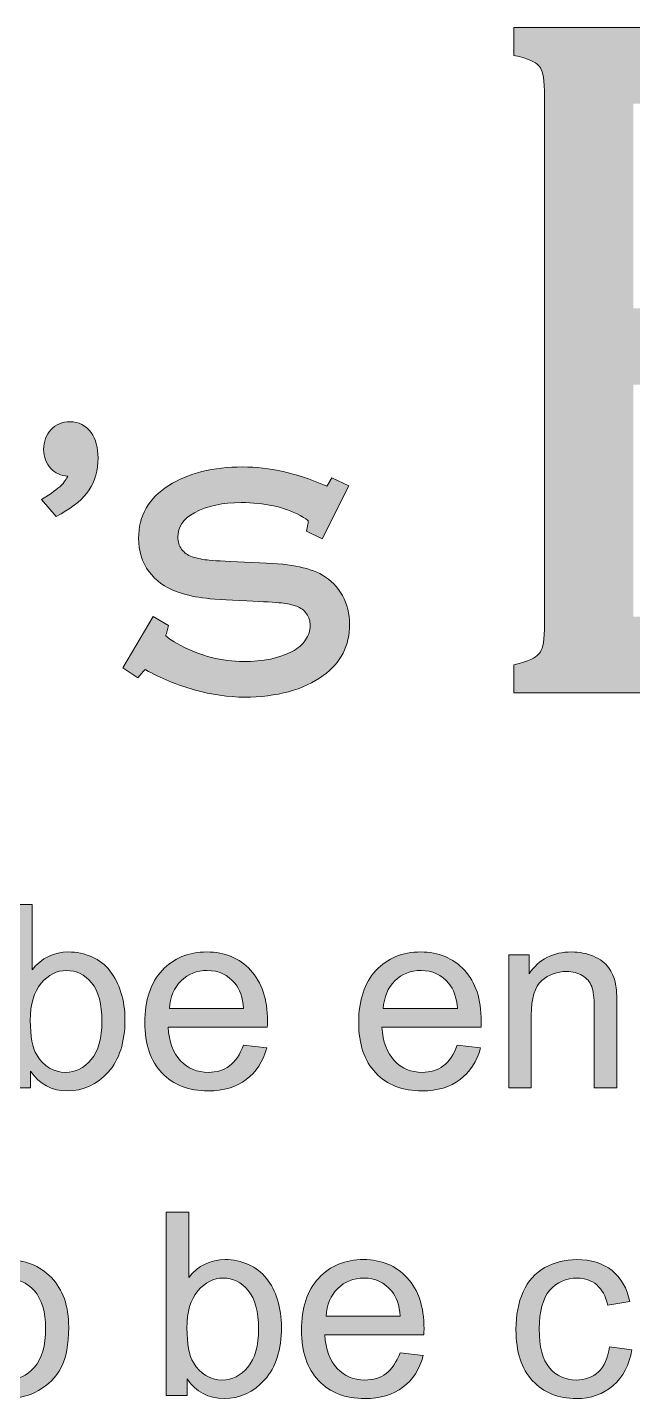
# Model space of a CAD drawing. Header units: inches. Extents: x 1117 to 1992, y -2324 to -585.
# Drawn here: x 1596.08 to 1617.49, y -1661.68 to -1613.17 of the extents above; entities that cross this region are included whole.
import ezdxf

# ---------------------------------------------------------------- set-up
doc = ezdxf.new("R2010")
doc.units = ezdxf.units.IN
doc.header["$MEASUREMENT"] = 0
doc.layers.add('Layer 1', color=7, linetype='Continuous')

# ---------------------------------------------------------------- blocks, each defined once
blk = doc.blocks.new('block 243')
at = {"layer": 'Layer 1', "true_color": 0x010101}
h = blk.add_hatch(color=18, dxfattribs=at)
h.dxf.hatch_style = 2
edge = h.paths.add_edge_path()
edge.add_spline(control_points=[(1632.65, -1624.453), (1634.572, -1623.359), (1635.545, -1621.728), (1635.545, -1619.597), (1635.545, -1617.44), (1634.726, -1615.759), (1633.113, -1614.602), (1632.415, -1614.089), (1631.598, -1613.718), (1630.686, -1613.497), (1629.787, -1613.28), (1628.64, -1613.169), (1627.278, -1613.169), (1627.278, -1613.169), (1613.289, -1613.169), (1613.289, -1613.169), (1613.289, -1613.169), (1613.289, -1614.157), (1613.289, -1614.157), (1613.289, -1614.157), (1613.482, -1614.202), (1613.482, -1614.202), (1613.938, -1614.311), (1614.124, -1614.454), (1614.199, -1614.555), (1614.277, -1614.66), (1614.369, -1614.893), (1614.369, -1615.41), (1614.369, -1615.41), (1614.369, -1634.466), (1614.369, -1634.466), (1614.369, -1634.982), (1614.277, -1635.209), (1614.201, -1635.31), (1614.124, -1635.41), (1613.937, -1635.555), (1613.474, -1635.676), (1613.474, -1635.676), (1613.289, -1635.725), (1613.289, -1635.725), (1613.289, -1635.725), (1613.289, -1636.708), (1613.289, -1636.708), (1613.289, -1636.708), (1626.957, -1636.708), (1626.957, -1636.708), (1629.202, -1636.708), (1630.962, -1636.491), (1632.187, -1636.062), (1633.437, -1635.624), (1634.444, -1634.863), (1635.178, -1633.8), (1635.925, -1632.726), (1636.303, -1631.469), (1636.303, -1630.062), (1636.304, -1627.335), (1635.076, -1625.451), (1632.65, -1624.453)], knot_values=[0, 0, 0, 0, 1, 1, 1, 2, 2, 2, 3, 3, 3, 4, 4, 4, 5, 5, 5, 6, 6, 6, 7, 7, 7, 8, 8, 8, 9, 9, 9, 10, 10, 10, 11, 11, 11, 12, 12, 12, 13, 13, 13, 14, 14, 14, 15, 15, 15, 16, 16, 16, 17, 17, 17, 18, 18, 18, 19, 19, 19, 19], degree=3, periodic=1)
edge = h.paths.add_edge_path()
edge.add_spline(control_points=[(1617.52, -1625.804), (1617.52, -1625.804), (1626.349, -1625.804), (1626.349, -1625.804), (1628.096, -1625.804), (1629.403, -1625.918), (1630.234, -1626.142), (1631.035, -1626.358), (1631.704, -1626.772), (1632.219, -1627.371), (1632.84, -1628.097), (1633.154, -1628.991), (1633.154, -1630.027), (1633.154, -1630.81), (1632.976, -1631.504), (1632.624, -1632.092), (1632.275, -1632.676), (1631.78, -1633.12), (1631.158, -1633.41), (1630.632, -1633.646), (1630.053, -1633.807), (1629.439, -1633.887), (1628.812, -1633.97), (1627.829, -1634.012), (1626.518, -1634.012), (1626.518, -1634.012), (1617.518, -1634.012), (1617.518, -1634.012), (1617.518, -1634.012), (1617.518, -1625.803), (1617.518, -1625.803), (1617.518, -1625.803), (1617.52, -1625.803), (1617.52, -1625.803), (1617.52, -1625.803), (1617.52, -1625.804), (1617.52, -1625.804), (1617.52, -1625.804), (1617.52, -1625.804), (1617.52, -1625.804)], knot_values=[0, 0, 0, 0, 1, 1, 1, 2, 2, 2, 3, 3, 3, 4, 4, 4, 5, 5, 5, 6, 6, 6, 7, 7, 7, 8, 8, 8, 9, 9, 9, 10, 10, 10, 11, 11, 11, 12, 12, 12, 13, 13, 13, 13], degree=3, periodic=1)
edge = h.paths.add_edge_path()
edge.add_spline(control_points=[(1632.013, -1621.42), (1631.682, -1621.936), (1631.21, -1622.324), (1630.61, -1622.572), (1630.103, -1622.777), (1629.543, -1622.919), (1628.942, -1622.995), (1628.332, -1623.072), (1627.391, -1623.111), (1626.146, -1623.111), (1626.146, -1623.111), (1617.518, -1623.111), (1617.518, -1623.111), (1617.518, -1623.111), (1617.518, -1615.863), (1617.518, -1615.863), (1617.518, -1615.863), (1625.977, -1615.863), (1625.977, -1615.863), (1627.658, -1615.863), (1628.918, -1615.966), (1629.722, -1616.168), (1630.497, -1616.364), (1631.136, -1616.723), (1631.616, -1617.234), (1632.219, -1617.89), (1632.512, -1618.664), (1632.512, -1619.596), (1632.513, -1620.287), (1632.345, -1620.901), (1632.013, -1621.42)], knot_values=[0, 0, 0, 0, 1, 1, 1, 2, 2, 2, 3, 3, 3, 4, 4, 4, 5, 5, 5, 6, 6, 6, 7, 7, 7, 8, 8, 8, 9, 9, 9, 10, 10, 10, 10], degree=3, periodic=1)
h = blk.add_hatch(color=18, dxfattribs=at)
h.dxf.hatch_style = 2
edge = h.paths.add_edge_path()
edge.add_spline(control_points=[(1597.59, -1627.119), (1597.318, -1627.119), (1597.092, -1627.214), (1596.915, -1627.403), (1596.743, -1627.587), (1596.656, -1627.822), (1596.656, -1628.098), (1596.656, -1628.372), (1596.741, -1628.601), (1596.908, -1628.775), (1597.064, -1628.94), (1597.265, -1629.03), (1597.506, -1629.044), (1597.473, -1629.12), (1597.433, -1629.189), (1597.387, -1629.25), (1597.275, -1629.397), (1597.086, -1629.553), (1596.826, -1629.715), (1596.826, -1629.715), (1596.579, -1629.869), (1596.579, -1629.869), (1596.579, -1629.869), (1597.098, -1630.476), (1597.098, -1630.476), (1597.098, -1630.476), (1597.277, -1630.375), (1597.277, -1630.375), (1597.726, -1630.121), (1598.057, -1629.839), (1598.263, -1629.533), (1598.475, -1629.217), (1598.582, -1628.837), (1598.582, -1628.401), (1598.582, -1628.036), (1598.498, -1627.734), (1598.333, -1627.504), (1598.152, -1627.252), (1597.894, -1627.119), (1597.59, -1627.119)], knot_values=[0, 0, 0, 0, 1, 1, 1, 2, 2, 2, 3, 3, 3, 4, 4, 4, 5, 5, 5, 6, 6, 6, 7, 7, 7, 8, 8, 8, 9, 9, 9, 10, 10, 10, 11, 11, 11, 12, 12, 12, 13, 13, 13, 13], degree=3, periodic=1)
h = blk.add_hatch(color=18, dxfattribs=at)
h.dxf.hatch_style = 2
edge = h.paths.add_edge_path()
edge.add_spline(control_points=[(1606.522, -1632.549), (1606.26, -1632.401), (1605.942, -1632.292), (1605.577, -1632.227), (1605.225, -1632.163), (1604.724, -1632.121), (1604.047, -1632.099), (1603.266, -1632.069), (1602.751, -1632.043), (1602.516, -1632.021), (1602.297, -1632.001), (1602.092, -1631.959), (1601.906, -1631.896), (1601.75, -1631.843), (1601.629, -1631.756), (1601.537, -1631.629), (1601.446, -1631.504), (1601.402, -1631.367), (1601.402, -1631.21), (1601.402, -1630.839), (1601.596, -1630.553), (1601.995, -1630.338), (1602.442, -1630.101), (1602.996, -1629.98), (1603.646, -1629.98), (1604.463, -1629.98), (1605.163, -1630.134), (1605.728, -1630.436), (1605.919, -1630.536), (1605.992, -1630.601), (1606.017, -1630.627), (1606.014, -1630.67), (1606.004, -1630.732), (1605.99, -1630.813), (1605.99, -1630.813), (1605.958, -1630.996), (1605.958, -1630.996), (1605.958, -1630.996), (1606.504, -1631.269), (1606.504, -1631.269), (1606.504, -1631.269), (1607.452, -1629.392), (1607.452, -1629.392), (1607.452, -1629.392), (1606.852, -1629.105), (1606.852, -1629.105), (1606.852, -1629.105), (1606.735, -1629.302), (1606.735, -1629.302), (1606.707, -1629.349), (1606.685, -1629.381), (1606.669, -1629.401), (1606.639, -1629.39), (1606.603, -1629.375), (1606.56, -1629.358), (1605.608, -1628.936), (1604.645, -1628.721), (1603.697, -1628.721), (1602.651, -1628.721), (1601.771, -1628.941), (1601.084, -1629.375), (1600.373, -1629.824), (1600.013, -1630.451), (1600.013, -1631.242), (1600.013, -1631.691), (1600.137, -1632.089), (1600.384, -1632.426), (1600.626, -1632.748), (1600.949, -1632.984), (1601.342, -1633.125), (1601.632, -1633.232), (1601.945, -1633.308), (1602.271, -1633.351), (1602.588, -1633.394), (1603.116, -1633.431), (1603.84, -1633.462), (1604.442, -1633.484), (1604.854, -1633.507), (1605.067, -1633.532), (1605.267, -1633.556), (1605.452, -1633.596), (1605.608, -1633.649), (1605.753, -1633.702), (1605.867, -1633.789), (1605.955, -1633.913), (1606.043, -1634.037), (1606.086, -1634.173), (1606.086, -1634.331), (1606.086, -1634.508), (1606.031, -1634.676), (1605.918, -1634.842), (1605.801, -1635.015), (1605.647, -1635.151), (1605.448, -1635.254), (1604.998, -1635.487), (1604.417, -1635.606), (1603.724, -1635.606), (1602.961, -1635.606), (1602.216, -1635.415), (1601.504, -1635.04), (1601.133, -1634.843), (1601.012, -1634.734), (1600.974, -1634.692), (1600.978, -1634.675), (1600.984, -1634.65), (1600.996, -1634.614), (1600.996, -1634.614), (1601.068, -1634.327), (1601.068, -1634.327), (1601.068, -1634.327), (1600.534, -1634.016), (1600.534, -1634.016), (1600.534, -1634.016), (1599.453, -1635.829), (1599.453, -1635.829), (1599.453, -1635.829), (1599.989, -1636.178), (1599.989, -1636.178), (1599.989, -1636.178), (1600.132, -1636.011), (1600.132, -1636.011), (1600.185, -1635.948), (1600.223, -1635.912), (1600.249, -1635.889), (1600.255, -1635.893), (1600.263, -1635.897), (1600.271, -1635.902), (1600.796, -1636.199), (1601.373, -1636.436), (1601.985, -1636.606), (1602.6, -1636.777), (1603.196, -1636.864), (1603.757, -1636.864), (1604.905, -1636.864), (1605.843, -1636.607), (1606.547, -1636.103), (1607.167, -1635.654), (1607.481, -1635.042), (1607.481, -1634.284), (1607.481, -1633.922), (1607.396, -1633.58), (1607.228, -1633.272), (1607.058, -1632.959), (1606.821, -1632.716), (1606.522, -1632.549)], knot_values=[0, 0, 0, 0, 1, 1, 1, 2, 2, 2, 3, 3, 3, 4, 4, 4, 5, 5, 5, 6, 6, 6, 7, 7, 7, 8, 8, 8, 9, 9, 9, 10, 10, 10, 11, 11, 11, 12, 12, 12, 13, 13, 13, 14, 14, 14, 15, 15, 15, 16, 16, 16, 17, 17, 17, 18, 18, 18, 19, 19, 19, 20, 20, 20, 21, 21, 21, 22, 22, 22, 23, 23, 23, 24, 24, 24, 25, 25, 25, 26, 26, 26, 27, 27, 27, 28, 28, 28, 29, 29, 29, 30, 30, 30, 31, 31, 31, 32, 32, 32, 33, 33, 33, 34, 34, 34, 35, 35, 35, 36, 36, 36, 37, 37, 37, 38, 38, 38, 39, 39, 39, 40, 40, 40, 41, 41, 41, 42, 42, 42, 43, 43, 43, 44, 44, 44, 45, 45, 45, 46, 46, 46, 47, 47, 47, 48, 48, 48, 48], degree=3, periodic=1)
at = {"layer": 'Layer 1', "lineweight": 0}
for points, knots in [([(1632.65, -1624.453), (1634.572, -1623.359), (1635.545, -1621.728), (1635.545, -1619.597), (1635.545, -1617.44), (1634.726, -1615.759), (1633.113, -1614.602), (1632.415, -1614.089), (1631.598, -1613.718), (1630.686, -1613.497), (1629.787, -1613.28), (1628.64, -1613.169), (1627.278, -1613.169), (1627.278, -1613.169), (1613.289, -1613.169), (1613.289, -1613.169), (1613.289, -1613.169), (1613.289, -1614.157), (1613.289, -1614.157), (1613.289, -1614.157), (1613.482, -1614.202), (1613.482, -1614.202), (1613.938, -1614.311), (1614.124, -1614.454), (1614.199, -1614.555), (1614.277, -1614.66), (1614.369, -1614.893), (1614.369, -1615.41), (1614.369, -1615.41), (1614.369, -1634.466), (1614.369, -1634.466), (1614.369, -1634.982), (1614.277, -1635.209), (1614.201, -1635.31), (1614.124, -1635.41), (1613.937, -1635.555), (1613.474, -1635.676), (1613.474, -1635.676), (1613.289, -1635.725), (1613.289, -1635.725), (1613.289, -1635.725), (1613.289, -1636.708), (1613.289, -1636.708), (1613.289, -1636.708), (1626.957, -1636.708), (1626.957, -1636.708), (1629.202, -1636.708), (1630.962, -1636.491), (1632.187, -1636.062), (1633.437, -1635.624), (1634.444, -1634.863), (1635.178, -1633.8), (1635.925, -1632.726), (1636.303, -1631.469), (1636.303, -1630.062), (1636.304, -1627.335), (1635.076, -1625.451), (1632.65, -1624.453)], [0, 0, 0, 0, 1, 1, 1, 2, 2, 2, 3, 3, 3, 4, 4, 4, 5, 5, 5, 6, 6, 6, 7, 7, 7, 8, 8, 8, 9, 9, 9, 10, 10, 10, 11, 11, 11, 12, 12, 12, 13, 13, 13, 14, 14, 14, 15, 15, 15, 16, 16, 16, 17, 17, 17, 18, 18, 18, 19, 19, 19, 19]), ([(1597.59, -1627.119), (1597.318, -1627.119), (1597.092, -1627.214), (1596.915, -1627.403), (1596.743, -1627.587), (1596.656, -1627.822), (1596.656, -1628.098), (1596.656, -1628.372), (1596.741, -1628.601), (1596.908, -1628.775), (1597.064, -1628.94), (1597.265, -1629.03), (1597.506, -1629.044), (1597.473, -1629.12), (1597.433, -1629.189), (1597.387, -1629.25), (1597.275, -1629.397), (1597.086, -1629.553), (1596.826, -1629.715), (1596.826, -1629.715), (1596.579, -1629.869), (1596.579, -1629.869), (1596.579, -1629.869), (1597.098, -1630.476), (1597.098, -1630.476), (1597.098, -1630.476), (1597.277, -1630.375), (1597.277, -1630.375), (1597.726, -1630.121), (1598.057, -1629.839), (1598.263, -1629.533), (1598.475, -1629.217), (1598.582, -1628.837), (1598.582, -1628.401), (1598.582, -1628.036), (1598.498, -1627.734), (1598.333, -1627.504), (1598.152, -1627.252), (1597.894, -1627.119), (1597.59, -1627.119)], [0, 0, 0, 0, 1, 1, 1, 2, 2, 2, 3, 3, 3, 4, 4, 4, 5, 5, 5, 6, 6, 6, 7, 7, 7, 8, 8, 8, 9, 9, 9, 10, 10, 10, 11, 11, 11, 12, 12, 12, 13, 13, 13, 13]), ([(1606.522, -1632.549), (1606.26, -1632.401), (1605.942, -1632.292), (1605.577, -1632.227), (1605.225, -1632.163), (1604.724, -1632.121), (1604.047, -1632.099), (1603.266, -1632.069), (1602.751, -1632.043), (1602.516, -1632.021), (1602.297, -1632.001), (1602.092, -1631.959), (1601.906, -1631.896), (1601.75, -1631.843), (1601.629, -1631.756), (1601.537, -1631.629), (1601.446, -1631.504), (1601.402, -1631.367), (1601.402, -1631.21), (1601.402, -1630.839), (1601.596, -1630.553), (1601.995, -1630.338), (1602.442, -1630.101), (1602.996, -1629.98), (1603.646, -1629.98), (1604.463, -1629.98), (1605.163, -1630.134), (1605.728, -1630.436), (1605.919, -1630.536), (1605.992, -1630.601), (1606.017, -1630.627), (1606.014, -1630.67), (1606.004, -1630.732), (1605.99, -1630.813), (1605.99, -1630.813), (1605.958, -1630.996), (1605.958, -1630.996), (1605.958, -1630.996), (1606.504, -1631.269), (1606.504, -1631.269), (1606.504, -1631.269), (1607.452, -1629.392), (1607.452, -1629.392), (1607.452, -1629.392), (1606.852, -1629.105), (1606.852, -1629.105), (1606.852, -1629.105), (1606.735, -1629.302), (1606.735, -1629.302), (1606.707, -1629.349), (1606.685, -1629.381), (1606.669, -1629.401), (1606.639, -1629.39), (1606.603, -1629.375), (1606.56, -1629.358), (1605.608, -1628.936), (1604.645, -1628.721), (1603.697, -1628.721), (1602.651, -1628.721), (1601.771, -1628.941), (1601.084, -1629.375), (1600.373, -1629.824), (1600.013, -1630.451), (1600.013, -1631.242), (1600.013, -1631.691), (1600.137, -1632.089), (1600.384, -1632.426), (1600.626, -1632.748), (1600.949, -1632.984), (1601.342, -1633.125), (1601.632, -1633.232), (1601.945, -1633.308), (1602.271, -1633.351), (1602.588, -1633.394), (1603.116, -1633.431), (1603.84, -1633.462), (1604.442, -1633.484), (1604.854, -1633.507), (1605.067, -1633.532), (1605.267, -1633.556), (1605.452, -1633.596), (1605.608, -1633.649), (1605.753, -1633.702), (1605.867, -1633.789), (1605.955, -1633.913), (1606.043, -1634.037), (1606.086, -1634.173), (1606.086, -1634.331), (1606.086, -1634.508), (1606.031, -1634.676), (1605.918, -1634.842), (1605.801, -1635.015), (1605.647, -1635.151), (1605.448, -1635.254), (1604.998, -1635.487), (1604.417, -1635.606), (1603.724, -1635.606), (1602.961, -1635.606), (1602.216, -1635.415), (1601.504, -1635.04), (1601.133, -1634.843), (1601.012, -1634.734), (1600.974, -1634.692), (1600.978, -1634.675), (1600.984, -1634.65), (1600.996, -1634.614), (1600.996, -1634.614), (1601.068, -1634.327), (1601.068, -1634.327), (1601.068, -1634.327), (1600.534, -1634.016), (1600.534, -1634.016), (1600.534, -1634.016), (1599.453, -1635.829), (1599.453, -1635.829), (1599.453, -1635.829), (1599.989, -1636.178), (1599.989, -1636.178), (1599.989, -1636.178), (1600.132, -1636.011), (1600.132, -1636.011), (1600.185, -1635.948), (1600.223, -1635.912), (1600.249, -1635.889), (1600.255, -1635.893), (1600.263, -1635.897), (1600.271, -1635.902), (1600.796, -1636.199), (1601.373, -1636.436), (1601.985, -1636.606), (1602.6, -1636.777), (1603.196, -1636.864), (1603.757, -1636.864), (1604.905, -1636.864), (1605.843, -1636.607), (1606.547, -1636.103), (1607.167, -1635.654), (1607.481, -1635.042), (1607.481, -1634.284), (1607.481, -1633.922), (1607.396, -1633.58), (1607.228, -1633.272), (1607.058, -1632.959), (1606.821, -1632.716), (1606.522, -1632.549)], [0, 0, 0, 0, 1, 1, 1, 2, 2, 2, 3, 3, 3, 4, 4, 4, 5, 5, 5, 6, 6, 6, 7, 7, 7, 8, 8, 8, 9, 9, 9, 10, 10, 10, 11, 11, 11, 12, 12, 12, 13, 13, 13, 14, 14, 14, 15, 15, 15, 16, 16, 16, 17, 17, 17, 18, 18, 18, 19, 19, 19, 20, 20, 20, 21, 21, 21, 22, 22, 22, 23, 23, 23, 24, 24, 24, 25, 25, 25, 26, 26, 26, 27, 27, 27, 28, 28, 28, 29, 29, 29, 30, 30, 30, 31, 31, 31, 32, 32, 32, 33, 33, 33, 34, 34, 34, 35, 35, 35, 36, 36, 36, 37, 37, 37, 38, 38, 38, 39, 39, 39, 40, 40, 40, 41, 41, 41, 42, 42, 42, 43, 43, 43, 44, 44, 44, 45, 45, 45, 46, 46, 46, 47, 47, 47, 48, 48, 48, 48])]:
    blk.add_open_spline(points, degree=3, knots=knots, dxfattribs=at)
blk = doc.blocks.new('block 244')
at = {"layer": 'Layer 1', "true_color": 0x010101}
h = blk.add_hatch(color=18, dxfattribs=at)
h.dxf.hatch_style = 2
edge = h.paths.add_edge_path()
edge.add_spline(control_points=[(1596.193, -1650.69), (1596.193, -1650.69), (1595.452, -1650.69), (1595.452, -1650.69), (1595.452, -1650.69), (1595.452, -1644.197), (1595.452, -1644.197), (1595.452, -1644.197), (1596.25, -1644.197), (1596.25, -1644.197), (1596.25, -1644.197), (1596.25, -1646.513), (1596.25, -1646.513), (1596.586, -1646.091), (1597.017, -1645.88), (1597.538, -1645.88), (1597.828, -1645.88), (1598.102, -1645.938), (1598.36, -1646.055), (1598.618, -1646.171), (1598.831, -1646.335), (1598.998, -1646.547), (1599.165, -1646.758), (1599.296, -1647.012), (1599.39, -1647.311), (1599.484, -1647.61), (1599.532, -1647.928), (1599.532, -1648.268), (1599.532, -1649.074), (1599.332, -1649.697), (1598.934, -1650.137), (1598.535, -1650.577), (1598.056, -1650.797), (1597.498, -1650.797), (1596.944, -1650.797), (1596.508, -1650.565), (1596.192, -1650.101), (1596.192, -1650.101), (1596.192, -1650.69), (1596.192, -1650.69), (1596.192, -1650.69), (1596.193, -1650.69), (1596.193, -1650.69)], knot_values=[0, 0, 0, 0, 1, 1, 1, 2, 2, 2, 3, 3, 3, 4, 4, 4, 5, 5, 5, 6, 6, 6, 7, 7, 7, 8, 8, 8, 9, 9, 9, 10, 10, 10, 11, 11, 11, 12, 12, 12, 13, 13, 13, 14, 14, 14, 14], degree=3, periodic=1)
edge = h.paths.add_edge_path()
edge.add_spline(control_points=[(1596.184, -1648.303), (1596.184, -1648.867), (1596.261, -1649.274), (1596.415, -1649.525), (1596.665, -1649.935), (1597.005, -1650.141), (1597.433, -1650.141), (1597.782, -1650.141), (1598.083, -1649.99), (1598.337, -1649.687), (1598.591, -1649.385), (1598.718, -1648.933), (1598.718, -1648.334), (1598.718, -1647.72), (1598.596, -1647.267), (1598.352, -1646.974), (1598.11, -1646.682), (1597.815, -1646.536), (1597.469, -1646.536), (1597.12, -1646.536), (1596.819, -1646.687), (1596.565, -1646.99), (1596.311, -1647.292), (1596.184, -1647.73), (1596.184, -1648.303)], knot_values=[0, 0, 0, 0, 1, 1, 1, 2, 2, 2, 3, 3, 3, 4, 4, 4, 5, 5, 5, 6, 6, 6, 7, 7, 7, 8, 8, 8, 8], degree=3, periodic=1)
h = blk.add_hatch(color=18, dxfattribs=at)
h.dxf.hatch_style = 2
edge = h.paths.add_edge_path()
edge.add_spline(control_points=[(1603.722, -1649.175), (1603.722, -1649.175), (1604.546, -1649.277), (1604.546, -1649.277), (1604.416, -1649.758), (1604.175, -1650.132), (1603.824, -1650.397), (1603.473, -1650.664), (1603.023, -1650.797), (1602.478, -1650.797), (1601.79, -1650.797), (1601.244, -1650.584), (1600.841, -1650.16), (1600.437, -1649.737), (1600.237, -1649.143), (1600.237, -1648.378), (1600.237, -1647.587), (1600.44, -1646.972), (1600.847, -1646.535), (1601.255, -1646.098), (1601.783, -1645.88), (1602.433, -1645.88), (1603.062, -1645.88), (1603.576, -1646.094), (1603.974, -1646.522), (1604.373, -1646.95), (1604.572, -1647.552), (1604.572, -1648.329), (1604.572, -1648.376), (1604.57, -1648.447), (1604.567, -1648.542), (1604.567, -1648.542), (1601.06, -1648.542), (1601.06, -1648.542), (1601.089, -1649.059), (1601.235, -1649.454), (1601.498, -1649.729), (1601.76, -1650.004), (1602.089, -1650.141), (1602.481, -1650.141), (1602.773, -1650.141), (1603.023, -1650.064), (1603.229, -1649.911), (1603.436, -1649.757), (1603.601, -1649.512), (1603.722, -1649.175)], knot_values=[0, 0, 0, 0, 1, 1, 1, 2, 2, 2, 3, 3, 3, 4, 4, 4, 5, 5, 5, 6, 6, 6, 7, 7, 7, 8, 8, 8, 9, 9, 9, 10, 10, 10, 11, 11, 11, 12, 12, 12, 13, 13, 13, 14, 14, 14, 15, 15, 15, 15], degree=3, periodic=1)
edge = h.paths.add_edge_path()
edge.add_spline(control_points=[(1601.105, -1647.887), (1601.105, -1647.887), (1603.73, -1647.887), (1603.73, -1647.887), (1603.695, -1647.491), (1603.594, -1647.194), (1603.429, -1646.997), (1603.175, -1646.689), (1602.846, -1646.536), (1602.441, -1646.536), (1602.075, -1646.536), (1601.768, -1646.658), (1601.518, -1646.903), (1601.269, -1647.148), (1601.131, -1647.476), (1601.105, -1647.887)], knot_values=[0, 0, 0, 0, 1, 1, 1, 2, 2, 2, 3, 3, 3, 4, 4, 4, 5, 5, 5, 5], degree=3, periodic=1)
h = blk.add_hatch(color=18, dxfattribs=at)
h.dxf.hatch_style = 2
edge = h.paths.add_edge_path()
edge.add_spline(control_points=[(1611.287, -1649.175), (1611.287, -1649.175), (1612.111, -1649.277), (1612.111, -1649.277), (1611.981, -1649.758), (1611.739, -1650.132), (1611.388, -1650.397), (1611.038, -1650.664), (1610.588, -1650.797), (1610.043, -1650.797), (1609.355, -1650.797), (1608.809, -1650.584), (1608.405, -1650.16), (1608.002, -1649.737), (1607.801, -1649.143), (1607.801, -1648.378), (1607.801, -1647.587), (1608.005, -1646.972), (1608.412, -1646.535), (1608.82, -1646.098), (1609.347, -1645.88), (1609.998, -1645.88), (1610.626, -1645.88), (1611.14, -1646.094), (1611.539, -1646.522), (1611.938, -1646.95), (1612.136, -1647.552), (1612.136, -1648.329), (1612.136, -1648.376), (1612.135, -1648.447), (1612.132, -1648.542), (1612.132, -1648.542), (1608.624, -1648.542), (1608.624, -1648.542), (1608.653, -1649.059), (1608.8, -1649.454), (1609.063, -1649.729), (1609.325, -1650.004), (1609.653, -1650.141), (1610.046, -1650.141), (1610.338, -1650.141), (1610.588, -1650.064), (1610.794, -1649.911), (1611.002, -1649.757), (1611.166, -1649.512), (1611.287, -1649.175)], knot_values=[0, 0, 0, 0, 1, 1, 1, 2, 2, 2, 3, 3, 3, 4, 4, 4, 5, 5, 5, 6, 6, 6, 7, 7, 7, 8, 8, 8, 9, 9, 9, 10, 10, 10, 11, 11, 11, 12, 12, 12, 13, 13, 13, 14, 14, 14, 15, 15, 15, 15], degree=3, periodic=1)
edge = h.paths.add_edge_path()
edge.add_spline(control_points=[(1608.669, -1647.887), (1608.669, -1647.887), (1611.295, -1647.887), (1611.295, -1647.887), (1611.26, -1647.491), (1611.16, -1647.194), (1610.994, -1646.997), (1610.74, -1646.689), (1610.411, -1646.536), (1610.006, -1646.536), (1609.64, -1646.536), (1609.332, -1646.658), (1609.082, -1646.903), (1608.834, -1647.148), (1608.696, -1647.476), (1608.669, -1647.887)], knot_values=[0, 0, 0, 0, 1, 1, 1, 2, 2, 2, 3, 3, 3, 4, 4, 4, 5, 5, 5, 5], degree=3, periodic=1)
h = blk.add_hatch(color=18, dxfattribs=at)
h.dxf.hatch_style = 2
edge = h.paths.add_edge_path()
edge.add_spline(control_points=[(1613.112, -1650.69), (1613.112, -1650.69), (1613.112, -1645.986), (1613.112, -1645.986), (1613.112, -1645.986), (1613.828, -1645.986), (1613.828, -1645.986), (1613.828, -1645.986), (1613.828, -1646.655), (1613.828, -1646.655), (1614.174, -1646.139), (1614.674, -1645.881), (1615.326, -1645.881), (1615.61, -1645.881), (1615.87, -1645.932), (1616.108, -1646.034), (1616.346, -1646.135), (1616.524, -1646.269), (1616.642, -1646.435), (1616.76, -1646.6), (1616.842, -1646.796), (1616.89, -1647.024), (1616.919, -1647.171), (1616.934, -1647.43), (1616.934, -1647.799), (1616.934, -1647.799), (1616.934, -1650.69), (1616.934, -1650.69), (1616.934, -1650.69), (1616.136, -1650.69), (1616.136, -1650.69), (1616.136, -1650.69), (1616.136, -1647.83), (1616.136, -1647.83), (1616.136, -1647.505), (1616.105, -1647.262), (1616.043, -1647.102), (1615.981, -1646.941), (1615.871, -1646.812), (1615.712, -1646.716), (1615.555, -1646.621), (1615.369, -1646.572), (1615.157, -1646.572), (1614.817, -1646.572), (1614.524, -1646.681), (1614.278, -1646.896), (1614.031, -1647.111), (1613.908, -1647.521), (1613.908, -1648.123), (1613.908, -1648.123), (1613.908, -1650.692), (1613.908, -1650.692), (1613.908, -1650.692), (1613.111, -1650.692), (1613.111, -1650.692), (1613.111, -1650.692), (1613.111, -1650.691), (1613.111, -1650.691), (1613.111, -1650.691), (1613.112, -1650.691), (1613.112, -1650.691), (1613.112, -1650.691), (1613.112, -1650.69), (1613.112, -1650.69)], knot_values=[0, 0, 0, 0, 1, 1, 1, 2, 2, 2, 3, 3, 3, 4, 4, 4, 5, 5, 5, 6, 6, 6, 7, 7, 7, 8, 8, 8, 9, 9, 9, 10, 10, 10, 11, 11, 11, 12, 12, 12, 13, 13, 13, 14, 14, 14, 15, 15, 15, 16, 16, 16, 17, 17, 17, 18, 18, 18, 19, 19, 19, 20, 20, 20, 21, 21, 21, 21], degree=3, periodic=1)
h = blk.add_hatch(color=18, dxfattribs=at)
h.dxf.hatch_style = 2
edge = h.paths.add_edge_path()
edge.add_spline(control_points=[(1601.733, -1661.575), (1601.733, -1661.575), (1600.993, -1661.575), (1600.993, -1661.575), (1600.993, -1661.575), (1600.993, -1655.082), (1600.993, -1655.082), (1600.993, -1655.082), (1601.79, -1655.082), (1601.79, -1655.082), (1601.79, -1655.082), (1601.79, -1657.398), (1601.79, -1657.398), (1602.127, -1656.976), (1602.557, -1656.765), (1603.079, -1656.765), (1603.368, -1656.765), (1603.642, -1656.823), (1603.901, -1656.94), (1604.158, -1657.055), (1604.372, -1657.22), (1604.538, -1657.431), (1604.706, -1657.643), (1604.837, -1657.897), (1604.93, -1658.195), (1605.025, -1658.494), (1605.072, -1658.813), (1605.072, -1659.152), (1605.072, -1659.958), (1604.873, -1660.581), (1604.474, -1661.021), (1604.076, -1661.461), (1603.597, -1661.682), (1603.039, -1661.682), (1602.484, -1661.682), (1602.049, -1661.45), (1601.732, -1660.986), (1601.732, -1660.986), (1601.733, -1661.575), (1601.733, -1661.575), (1601.733, -1661.575), (1601.733, -1661.575), (1601.733, -1661.575)], knot_values=[0, 0, 0, 0, 1, 1, 1, 2, 2, 2, 3, 3, 3, 4, 4, 4, 5, 5, 5, 6, 6, 6, 7, 7, 7, 8, 8, 8, 9, 9, 9, 10, 10, 10, 11, 11, 11, 12, 12, 12, 13, 13, 13, 14, 14, 14, 14], degree=3, periodic=1)
edge = h.paths.add_edge_path()
edge.add_spline(control_points=[(1601.725, -1659.188), (1601.725, -1659.752), (1601.802, -1660.16), (1601.955, -1660.411), (1602.206, -1660.821), (1602.546, -1661.026), (1602.974, -1661.026), (1603.323, -1661.026), (1603.623, -1660.874), (1603.877, -1660.572), (1604.132, -1660.269), (1604.258, -1659.818), (1604.258, -1659.219), (1604.258, -1658.605), (1604.137, -1658.152), (1603.893, -1657.86), (1603.65, -1657.567), (1603.356, -1657.421), (1603.009, -1657.421), (1602.661, -1657.421), (1602.36, -1657.573), (1602.106, -1657.875), (1601.852, -1658.178), (1601.725, -1658.615), (1601.725, -1659.188)], knot_values=[0, 0, 0, 0, 1, 1, 1, 2, 2, 2, 3, 3, 3, 4, 4, 4, 5, 5, 5, 6, 6, 6, 7, 7, 7, 8, 8, 8, 8], degree=3, periodic=1)
h = blk.add_hatch(color=18, dxfattribs=at)
h.dxf.hatch_style = 2
edge = h.paths.add_edge_path()
edge.add_spline(control_points=[(1593.137, -1659.223), (1593.137, -1658.353), (1593.379, -1657.707), (1593.863, -1657.288), (1594.267, -1656.94), (1594.76, -1656.766), (1595.342, -1656.766), (1595.989, -1656.766), (1596.518, -1656.978), (1596.928, -1657.402), (1597.337, -1657.825), (1597.542, -1658.411), (1597.542, -1659.158), (1597.542, -1659.764), (1597.452, -1660.239), (1597.271, -1660.587), (1597.089, -1660.934), (1596.824, -1661.203), (1596.478, -1661.396), (1596.131, -1661.587), (1595.752, -1661.683), (1595.342, -1661.683), (1594.683, -1661.683), (1594.151, -1661.472), (1593.745, -1661.05), (1593.34, -1660.626), (1593.137, -1660.018), (1593.137, -1659.223)], knot_values=[0, 0, 0, 0, 1, 1, 1, 2, 2, 2, 3, 3, 3, 4, 4, 4, 5, 5, 5, 6, 6, 6, 7, 7, 7, 8, 8, 8, 9, 9, 9, 9], degree=3, periodic=1)
edge = h.paths.add_edge_path()
edge.add_spline(control_points=[(1593.955, -1659.223), (1593.955, -1659.826), (1594.087, -1660.277), (1594.35, -1660.576), (1594.612, -1660.876), (1594.944, -1661.025), (1595.342, -1661.025), (1595.738, -1661.025), (1596.067, -1660.875), (1596.33, -1660.574), (1596.593, -1660.273), (1596.724, -1659.814), (1596.724, -1659.196), (1596.724, -1658.615), (1596.592, -1658.174), (1596.328, -1657.874), (1596.063, -1657.574), (1595.735, -1657.425), (1595.342, -1657.425), (1594.944, -1657.425), (1594.613, -1657.575), (1594.35, -1657.873), (1594.087, -1658.171), (1593.955, -1658.621), (1593.955, -1659.223)], knot_values=[0, 0, 0, 0, 1, 1, 1, 2, 2, 2, 3, 3, 3, 4, 4, 4, 5, 5, 5, 6, 6, 6, 7, 7, 7, 8, 8, 8, 8], degree=3, periodic=1)
h = blk.add_hatch(color=18, dxfattribs=at)
h.dxf.hatch_style = 2
edge = h.paths.add_edge_path()
edge.add_spline(control_points=[(1609.263, -1660.06), (1609.263, -1660.06), (1610.087, -1660.162), (1610.087, -1660.162), (1609.957, -1660.643), (1609.716, -1661.017), (1609.365, -1661.283), (1609.014, -1661.548), (1608.564, -1661.682), (1608.018, -1661.682), (1607.33, -1661.682), (1606.785, -1661.469), (1606.382, -1661.046), (1605.978, -1660.622), (1605.777, -1660.028), (1605.777, -1659.263), (1605.777, -1658.472), (1605.98, -1657.857), (1606.388, -1657.42), (1606.795, -1656.982), (1607.324, -1656.765), (1607.974, -1656.765), (1608.603, -1656.765), (1609.116, -1656.979), (1609.515, -1657.406), (1609.913, -1657.835), (1610.112, -1658.437), (1610.112, -1659.214), (1610.112, -1659.261), (1610.111, -1659.332), (1610.107, -1659.427), (1610.107, -1659.427), (1606.601, -1659.427), (1606.601, -1659.427), (1606.63, -1659.944), (1606.776, -1660.339), (1607.038, -1660.614), (1607.301, -1660.888), (1607.629, -1661.026), (1608.021, -1661.026), (1608.314, -1661.026), (1608.563, -1660.949), (1608.77, -1660.796), (1608.977, -1660.642), (1609.142, -1660.397), (1609.263, -1660.06)], knot_values=[0, 0, 0, 0, 1, 1, 1, 2, 2, 2, 3, 3, 3, 4, 4, 4, 5, 5, 5, 6, 6, 6, 7, 7, 7, 8, 8, 8, 9, 9, 9, 10, 10, 10, 11, 11, 11, 12, 12, 12, 13, 13, 13, 14, 14, 14, 15, 15, 15, 15], degree=3, periodic=1)
edge = h.paths.add_edge_path()
edge.add_spline(control_points=[(1606.645, -1658.771), (1606.645, -1658.771), (1609.271, -1658.771), (1609.271, -1658.771), (1609.235, -1658.376), (1609.135, -1658.079), (1608.97, -1657.882), (1608.716, -1657.575), (1608.387, -1657.421), (1607.982, -1657.421), (1607.616, -1657.421), (1607.308, -1657.544), (1607.058, -1657.788), (1606.81, -1658.034), (1606.672, -1658.361), (1606.645, -1658.771)], knot_values=[0, 0, 0, 0, 1, 1, 1, 2, 2, 2, 3, 3, 3, 4, 4, 4, 5, 5, 5, 5], degree=3, periodic=1)
h = blk.add_hatch(color=18, dxfattribs=at)
h.dxf.hatch_style = 2
edge = h.paths.add_edge_path()
edge.add_spline(control_points=[(1616.677, -1659.853), (1616.677, -1659.853), (1617.462, -1659.954), (1617.462, -1659.954), (1617.376, -1660.494), (1617.157, -1660.917), (1616.804, -1661.223), (1616.452, -1661.529), (1616.018, -1661.682), (1615.503, -1661.682), (1614.861, -1661.682), (1614.342, -1661.471), (1613.952, -1661.051), (1613.561, -1660.63), (1613.365, -1660.028), (1613.365, -1659.241), (1613.365, -1658.734), (1613.449, -1658.289), (1613.618, -1657.908), (1613.786, -1657.527), (1614.042, -1657.241), (1614.386, -1657.051), (1614.731, -1656.861), (1615.104, -1656.765), (1615.51, -1656.765), (1616.02, -1656.765), (1616.438, -1656.894), (1616.763, -1657.153), (1617.088, -1657.411), (1617.296, -1657.778), (1617.388, -1658.254), (1617.388, -1658.254), (1616.613, -1658.373), (1616.613, -1658.373), (1616.539, -1658.057), (1616.408, -1657.82), (1616.221, -1657.66), (1616.034, -1657.501), (1615.807, -1657.421), (1615.541, -1657.421), (1615.139, -1657.421), (1614.814, -1657.564), (1614.562, -1657.853), (1614.311, -1658.14), (1614.187, -1658.596), (1614.187, -1659.22), (1614.187, -1659.851), (1614.308, -1660.311), (1614.549, -1660.596), (1614.792, -1660.883), (1615.107, -1661.027), (1615.497, -1661.027), (1615.81, -1661.027), (1616.072, -1660.93), (1616.281, -1660.739), (1616.488, -1660.546), (1616.62, -1660.251), (1616.677, -1659.853)], knot_values=[0, 0, 0, 0, 1, 1, 1, 2, 2, 2, 3, 3, 3, 4, 4, 4, 5, 5, 5, 6, 6, 6, 7, 7, 7, 8, 8, 8, 9, 9, 9, 10, 10, 10, 11, 11, 11, 12, 12, 12, 13, 13, 13, 14, 14, 14, 15, 15, 15, 16, 16, 16, 17, 17, 17, 18, 18, 18, 19, 19, 19, 19], degree=3, periodic=1)
at = {"layer": 'Layer 1', "lineweight": 0}
for points, knots in [([(1596.193, -1650.69), (1596.193, -1650.69), (1595.452, -1650.69), (1595.452, -1650.69), (1595.452, -1650.69), (1595.452, -1644.197), (1595.452, -1644.197), (1595.452, -1644.197), (1596.25, -1644.197), (1596.25, -1644.197), (1596.25, -1644.197), (1596.25, -1646.513), (1596.25, -1646.513), (1596.586, -1646.091), (1597.017, -1645.88), (1597.538, -1645.88), (1597.828, -1645.88), (1598.102, -1645.938), (1598.36, -1646.055), (1598.618, -1646.171), (1598.831, -1646.335), (1598.998, -1646.547), (1599.165, -1646.758), (1599.296, -1647.012), (1599.39, -1647.311), (1599.484, -1647.61), (1599.532, -1647.928), (1599.532, -1648.268), (1599.532, -1649.074), (1599.332, -1649.697), (1598.934, -1650.137), (1598.535, -1650.577), (1598.056, -1650.797), (1597.498, -1650.797), (1596.944, -1650.797), (1596.508, -1650.565), (1596.192, -1650.101), (1596.192, -1650.101), (1596.192, -1650.69), (1596.192, -1650.69), (1596.192, -1650.69), (1596.193, -1650.69), (1596.193, -1650.69)], [0, 0, 0, 0, 1, 1, 1, 2, 2, 2, 3, 3, 3, 4, 4, 4, 5, 5, 5, 6, 6, 6, 7, 7, 7, 8, 8, 8, 9, 9, 9, 10, 10, 10, 11, 11, 11, 12, 12, 12, 13, 13, 13, 14, 14, 14, 14]), ([(1603.722, -1649.175), (1603.722, -1649.175), (1604.546, -1649.277), (1604.546, -1649.277), (1604.416, -1649.758), (1604.175, -1650.132), (1603.824, -1650.397), (1603.473, -1650.664), (1603.023, -1650.797), (1602.478, -1650.797), (1601.79, -1650.797), (1601.244, -1650.584), (1600.841, -1650.16), (1600.437, -1649.737), (1600.237, -1649.143), (1600.237, -1648.378), (1600.237, -1647.587), (1600.44, -1646.972), (1600.847, -1646.535), (1601.255, -1646.098), (1601.783, -1645.88), (1602.433, -1645.88), (1603.062, -1645.88), (1603.576, -1646.094), (1603.974, -1646.522), (1604.373, -1646.95), (1604.572, -1647.552), (1604.572, -1648.329), (1604.572, -1648.376), (1604.57, -1648.447), (1604.567, -1648.542), (1604.567, -1648.542), (1601.06, -1648.542), (1601.06, -1648.542), (1601.089, -1649.059), (1601.235, -1649.454), (1601.498, -1649.729), (1601.76, -1650.004), (1602.089, -1650.141), (1602.481, -1650.141), (1602.773, -1650.141), (1603.023, -1650.064), (1603.229, -1649.911), (1603.436, -1649.757), (1603.601, -1649.512), (1603.722, -1649.175)], [0, 0, 0, 0, 1, 1, 1, 2, 2, 2, 3, 3, 3, 4, 4, 4, 5, 5, 5, 6, 6, 6, 7, 7, 7, 8, 8, 8, 9, 9, 9, 10, 10, 10, 11, 11, 11, 12, 12, 12, 13, 13, 13, 14, 14, 14, 15, 15, 15, 15]), ([(1611.287, -1649.175), (1611.287, -1649.175), (1612.111, -1649.277), (1612.111, -1649.277), (1611.981, -1649.758), (1611.739, -1650.132), (1611.388, -1650.397), (1611.038, -1650.664), (1610.588, -1650.797), (1610.043, -1650.797), (1609.355, -1650.797), (1608.809, -1650.584), (1608.405, -1650.16), (1608.002, -1649.737), (1607.801, -1649.143), (1607.801, -1648.378), (1607.801, -1647.587), (1608.005, -1646.972), (1608.412, -1646.535), (1608.82, -1646.098), (1609.347, -1645.88), (1609.998, -1645.88), (1610.626, -1645.88), (1611.14, -1646.094), (1611.539, -1646.522), (1611.938, -1646.95), (1612.136, -1647.552), (1612.136, -1648.329), (1612.136, -1648.376), (1612.135, -1648.447), (1612.132, -1648.542), (1612.132, -1648.542), (1608.624, -1648.542), (1608.624, -1648.542), (1608.653, -1649.059), (1608.8, -1649.454), (1609.063, -1649.729), (1609.325, -1650.004), (1609.653, -1650.141), (1610.046, -1650.141), (1610.338, -1650.141), (1610.588, -1650.064), (1610.794, -1649.911), (1611.002, -1649.757), (1611.166, -1649.512), (1611.287, -1649.175)], [0, 0, 0, 0, 1, 1, 1, 2, 2, 2, 3, 3, 3, 4, 4, 4, 5, 5, 5, 6, 6, 6, 7, 7, 7, 8, 8, 8, 9, 9, 9, 10, 10, 10, 11, 11, 11, 12, 12, 12, 13, 13, 13, 14, 14, 14, 15, 15, 15, 15]), ([(1613.112, -1650.69), (1613.112, -1650.69), (1613.112, -1645.986), (1613.112, -1645.986), (1613.112, -1645.986), (1613.828, -1645.986), (1613.828, -1645.986), (1613.828, -1645.986), (1613.828, -1646.655), (1613.828, -1646.655), (1614.174, -1646.139), (1614.674, -1645.881), (1615.326, -1645.881), (1615.61, -1645.881), (1615.87, -1645.932), (1616.108, -1646.034), (1616.346, -1646.135), (1616.524, -1646.269), (1616.642, -1646.435), (1616.76, -1646.6), (1616.842, -1646.796), (1616.89, -1647.024), (1616.919, -1647.171), (1616.934, -1647.43), (1616.934, -1647.799), (1616.934, -1647.799), (1616.934, -1650.69), (1616.934, -1650.69), (1616.934, -1650.69), (1616.136, -1650.69), (1616.136, -1650.69), (1616.136, -1650.69), (1616.136, -1647.83), (1616.136, -1647.83), (1616.136, -1647.505), (1616.105, -1647.262), (1616.043, -1647.102), (1615.981, -1646.941), (1615.871, -1646.812), (1615.712, -1646.716), (1615.555, -1646.621), (1615.369, -1646.572), (1615.157, -1646.572), (1614.817, -1646.572), (1614.524, -1646.681), (1614.278, -1646.896), (1614.031, -1647.111), (1613.908, -1647.521), (1613.908, -1648.123), (1613.908, -1648.123), (1613.908, -1650.692), (1613.908, -1650.692), (1613.908, -1650.692), (1613.111, -1650.692), (1613.111, -1650.692), (1613.111, -1650.692), (1613.111, -1650.691), (1613.111, -1650.691), (1613.111, -1650.691), (1613.112, -1650.691), (1613.112, -1650.691), (1613.112, -1650.691), (1613.112, -1650.69), (1613.112, -1650.69)], [0, 0, 0, 0, 1, 1, 1, 2, 2, 2, 3, 3, 3, 4, 4, 4, 5, 5, 5, 6, 6, 6, 7, 7, 7, 8, 8, 8, 9, 9, 9, 10, 10, 10, 11, 11, 11, 12, 12, 12, 13, 13, 13, 14, 14, 14, 15, 15, 15, 16, 16, 16, 17, 17, 17, 18, 18, 18, 19, 19, 19, 20, 20, 20, 21, 21, 21, 21]), ([(1596.184, -1648.303), (1596.184, -1648.867), (1596.261, -1649.274), (1596.415, -1649.525), (1596.665, -1649.935), (1597.005, -1650.141), (1597.433, -1650.141), (1597.782, -1650.141), (1598.083, -1649.99), (1598.337, -1649.687), (1598.591, -1649.385), (1598.718, -1648.933), (1598.718, -1648.334), (1598.718, -1647.72), (1598.596, -1647.267), (1598.352, -1646.974), (1598.11, -1646.682), (1597.815, -1646.536), (1597.469, -1646.536), (1597.12, -1646.536), (1596.819, -1646.687), (1596.565, -1646.99), (1596.311, -1647.292), (1596.184, -1647.73), (1596.184, -1648.303)], [0, 0, 0, 0, 1, 1, 1, 2, 2, 2, 3, 3, 3, 4, 4, 4, 5, 5, 5, 6, 6, 6, 7, 7, 7, 8, 8, 8, 8]), ([(1601.105, -1647.887), (1601.105, -1647.887), (1603.73, -1647.887), (1603.73, -1647.887), (1603.695, -1647.491), (1603.594, -1647.194), (1603.429, -1646.997), (1603.175, -1646.689), (1602.846, -1646.536), (1602.441, -1646.536), (1602.075, -1646.536), (1601.768, -1646.658), (1601.518, -1646.903), (1601.269, -1647.148), (1601.131, -1647.476), (1601.105, -1647.887)], [0, 0, 0, 0, 1, 1, 1, 2, 2, 2, 3, 3, 3, 4, 4, 4, 5, 5, 5, 5]), ([(1608.669, -1647.887), (1608.669, -1647.887), (1611.295, -1647.887), (1611.295, -1647.887), (1611.26, -1647.491), (1611.16, -1647.194), (1610.994, -1646.997), (1610.74, -1646.689), (1610.411, -1646.536), (1610.006, -1646.536), (1609.64, -1646.536), (1609.332, -1646.658), (1609.082, -1646.903), (1608.834, -1647.148), (1608.696, -1647.476), (1608.669, -1647.887)], [0, 0, 0, 0, 1, 1, 1, 2, 2, 2, 3, 3, 3, 4, 4, 4, 5, 5, 5, 5]), ([(1601.733, -1661.575), (1601.733, -1661.575), (1600.993, -1661.575), (1600.993, -1661.575), (1600.993, -1661.575), (1600.993, -1655.082), (1600.993, -1655.082), (1600.993, -1655.082), (1601.79, -1655.082), (1601.79, -1655.082), (1601.79, -1655.082), (1601.79, -1657.398), (1601.79, -1657.398), (1602.127, -1656.976), (1602.557, -1656.765), (1603.079, -1656.765), (1603.368, -1656.765), (1603.642, -1656.823), (1603.901, -1656.94), (1604.158, -1657.055), (1604.372, -1657.22), (1604.538, -1657.431), (1604.706, -1657.643), (1604.837, -1657.897), (1604.93, -1658.195), (1605.025, -1658.494), (1605.072, -1658.813), (1605.072, -1659.152), (1605.072, -1659.958), (1604.873, -1660.581), (1604.474, -1661.021), (1604.076, -1661.461), (1603.597, -1661.682), (1603.039, -1661.682), (1602.484, -1661.682), (1602.049, -1661.45), (1601.732, -1660.986), (1601.732, -1660.986), (1601.733, -1661.575), (1601.733, -1661.575), (1601.733, -1661.575), (1601.733, -1661.575), (1601.733, -1661.575)], [0, 0, 0, 0, 1, 1, 1, 2, 2, 2, 3, 3, 3, 4, 4, 4, 5, 5, 5, 6, 6, 6, 7, 7, 7, 8, 8, 8, 9, 9, 9, 10, 10, 10, 11, 11, 11, 12, 12, 12, 13, 13, 13, 14, 14, 14, 14]), ([(1593.137, -1659.223), (1593.137, -1658.353), (1593.379, -1657.707), (1593.863, -1657.288), (1594.267, -1656.94), (1594.76, -1656.766), (1595.342, -1656.766), (1595.989, -1656.766), (1596.518, -1656.978), (1596.928, -1657.402), (1597.337, -1657.825), (1597.542, -1658.411), (1597.542, -1659.158), (1597.542, -1659.764), (1597.452, -1660.239), (1597.271, -1660.587), (1597.089, -1660.934), (1596.824, -1661.203), (1596.478, -1661.396), (1596.131, -1661.587), (1595.752, -1661.683), (1595.342, -1661.683), (1594.683, -1661.683), (1594.151, -1661.472), (1593.745, -1661.05), (1593.34, -1660.626), (1593.137, -1660.018), (1593.137, -1659.223)], [0, 0, 0, 0, 1, 1, 1, 2, 2, 2, 3, 3, 3, 4, 4, 4, 5, 5, 5, 6, 6, 6, 7, 7, 7, 8, 8, 8, 9, 9, 9, 9]), ([(1609.263, -1660.06), (1609.263, -1660.06), (1610.087, -1660.162), (1610.087, -1660.162), (1609.957, -1660.643), (1609.716, -1661.017), (1609.365, -1661.283), (1609.014, -1661.548), (1608.564, -1661.682), (1608.018, -1661.682), (1607.33, -1661.682), (1606.785, -1661.469), (1606.382, -1661.046), (1605.978, -1660.622), (1605.777, -1660.028), (1605.777, -1659.263), (1605.777, -1658.472), (1605.98, -1657.857), (1606.388, -1657.42), (1606.795, -1656.982), (1607.324, -1656.765), (1607.974, -1656.765), (1608.603, -1656.765), (1609.116, -1656.979), (1609.515, -1657.406), (1609.913, -1657.835), (1610.112, -1658.437), (1610.112, -1659.214), (1610.112, -1659.261), (1610.111, -1659.332), (1610.107, -1659.427), (1610.107, -1659.427), (1606.601, -1659.427), (1606.601, -1659.427), (1606.63, -1659.944), (1606.776, -1660.339), (1607.038, -1660.614), (1607.301, -1660.888), (1607.629, -1661.026), (1608.021, -1661.026), (1608.314, -1661.026), (1608.563, -1660.949), (1608.77, -1660.796), (1608.977, -1660.642), (1609.142, -1660.397), (1609.263, -1660.06)], [0, 0, 0, 0, 1, 1, 1, 2, 2, 2, 3, 3, 3, 4, 4, 4, 5, 5, 5, 6, 6, 6, 7, 7, 7, 8, 8, 8, 9, 9, 9, 10, 10, 10, 11, 11, 11, 12, 12, 12, 13, 13, 13, 14, 14, 14, 15, 15, 15, 15]), ([(1616.677, -1659.853), (1616.677, -1659.853), (1617.462, -1659.954), (1617.462, -1659.954), (1617.376, -1660.494), (1617.157, -1660.917), (1616.804, -1661.223), (1616.452, -1661.529), (1616.018, -1661.682), (1615.503, -1661.682), (1614.861, -1661.682), (1614.342, -1661.471), (1613.952, -1661.051), (1613.561, -1660.63), (1613.365, -1660.028), (1613.365, -1659.241), (1613.365, -1658.734), (1613.449, -1658.289), (1613.618, -1657.908), (1613.786, -1657.527), (1614.042, -1657.241), (1614.386, -1657.051), (1614.731, -1656.861), (1615.104, -1656.765), (1615.51, -1656.765), (1616.02, -1656.765), (1616.438, -1656.894), (1616.763, -1657.153), (1617.088, -1657.411), (1617.296, -1657.778), (1617.388, -1658.254), (1617.388, -1658.254), (1616.613, -1658.373), (1616.613, -1658.373), (1616.539, -1658.057), (1616.408, -1657.82), (1616.221, -1657.66), (1616.034, -1657.501), (1615.807, -1657.421), (1615.541, -1657.421), (1615.139, -1657.421), (1614.814, -1657.564), (1614.562, -1657.853), (1614.311, -1658.14), (1614.187, -1658.596), (1614.187, -1659.22), (1614.187, -1659.851), (1614.308, -1660.311), (1614.549, -1660.596), (1614.792, -1660.883), (1615.107, -1661.027), (1615.497, -1661.027), (1615.81, -1661.027), (1616.072, -1660.93), (1616.281, -1660.739), (1616.488, -1660.546), (1616.62, -1660.251), (1616.677, -1659.853)], [0, 0, 0, 0, 1, 1, 1, 2, 2, 2, 3, 3, 3, 4, 4, 4, 5, 5, 5, 6, 6, 6, 7, 7, 7, 8, 8, 8, 9, 9, 9, 10, 10, 10, 11, 11, 11, 12, 12, 12, 13, 13, 13, 14, 14, 14, 15, 15, 15, 16, 16, 16, 17, 17, 17, 18, 18, 18, 19, 19, 19, 19]), ([(1593.955, -1659.223), (1593.955, -1659.826), (1594.087, -1660.277), (1594.35, -1660.576), (1594.612, -1660.876), (1594.944, -1661.025), (1595.342, -1661.025), (1595.738, -1661.025), (1596.067, -1660.875), (1596.33, -1660.574), (1596.593, -1660.273), (1596.724, -1659.814), (1596.724, -1659.196), (1596.724, -1658.615), (1596.592, -1658.174), (1596.328, -1657.874), (1596.063, -1657.574), (1595.735, -1657.425), (1595.342, -1657.425), (1594.944, -1657.425), (1594.613, -1657.575), (1594.35, -1657.873), (1594.087, -1658.171), (1593.955, -1658.621), (1593.955, -1659.223)], [0, 0, 0, 0, 1, 1, 1, 2, 2, 2, 3, 3, 3, 4, 4, 4, 5, 5, 5, 6, 6, 6, 7, 7, 7, 8, 8, 8, 8]), ([(1601.725, -1659.188), (1601.725, -1659.752), (1601.802, -1660.16), (1601.955, -1660.411), (1602.206, -1660.821), (1602.546, -1661.026), (1602.974, -1661.026), (1603.323, -1661.026), (1603.623, -1660.874), (1603.877, -1660.572), (1604.132, -1660.269), (1604.258, -1659.818), (1604.258, -1659.219), (1604.258, -1658.605), (1604.137, -1658.152), (1603.893, -1657.86), (1603.65, -1657.567), (1603.356, -1657.421), (1603.009, -1657.421), (1602.661, -1657.421), (1602.36, -1657.573), (1602.106, -1657.875), (1601.852, -1658.178), (1601.725, -1658.615), (1601.725, -1659.188)], [0, 0, 0, 0, 1, 1, 1, 2, 2, 2, 3, 3, 3, 4, 4, 4, 5, 5, 5, 6, 6, 6, 7, 7, 7, 8, 8, 8, 8]), ([(1606.645, -1658.771), (1606.645, -1658.771), (1609.271, -1658.771), (1609.271, -1658.771), (1609.235, -1658.376), (1609.135, -1658.079), (1608.97, -1657.882), (1608.716, -1657.575), (1608.387, -1657.421), (1607.982, -1657.421), (1607.616, -1657.421), (1607.308, -1657.544), (1607.058, -1657.788), (1606.81, -1658.034), (1606.672, -1658.361), (1606.645, -1658.771)], [0, 0, 0, 0, 1, 1, 1, 2, 2, 2, 3, 3, 3, 4, 4, 4, 5, 5, 5, 5])]:
    blk.add_open_spline(points, degree=3, knots=knots, dxfattribs=at)
blk = doc.blocks.new('block 242')
at = {"layer": 'Layer 1'}
for name in ['block 243', 'block 244']:
    blk.add_blockref(name, (0, 0), dxfattribs=at)

msp = doc.modelspace()

# ---------------------------------------------------------------- block references
at = {"layer": 'Layer 1'}
msp.add_blockref('block 242', (0, 0), dxfattribs=at)

doc.saveas('drawing.dxf')
